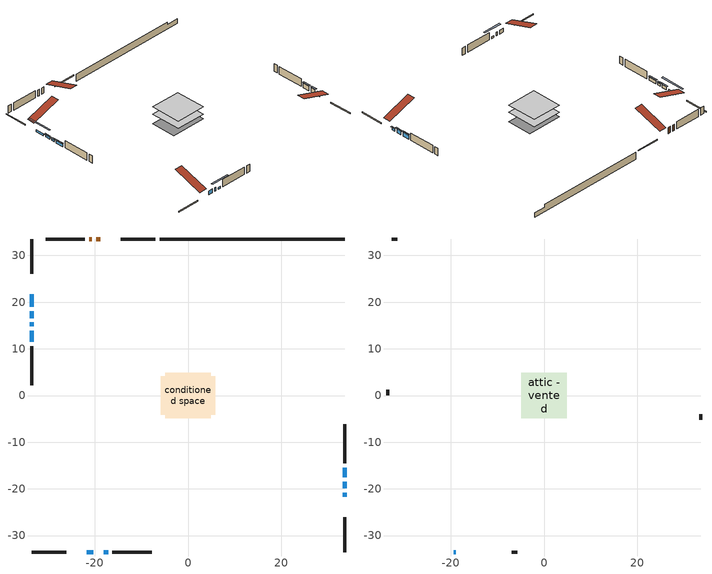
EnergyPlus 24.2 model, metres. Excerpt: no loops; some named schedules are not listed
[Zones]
conditioned space
 floor adiabatic (AdiabaticFloorConstruction): -4.88,-4.88 -4.88,4.88 4.88,4.88 4.88,-4.88 z1.36
 floor foundation (Slab1 construction): -5.79,-4.11 -5.79,4.11 5.79,4.11 5.79,-4.11 z-1
 wall outside (RimJoist1 construction): -7.02,33.53 -14.45,33.53 / -33.53,-33.53 -26.1,-33.53 / -33.53,33.53 -33.53,26.1 / 33.53,-33.53 33.53,-26.1 z1.36:1.66
 wall outside (AdiabaticWallConstruction 1): -18.81,33.53 -19.64,33.53 / -20.57,33.53 -21.2,33.53 z1.36:3.39
 wall outside (AdiabaticWallConstruction): -21.74,-33.53 -20.25,-33.53 z1.36:2.58; -33.53,21.74 -33.53,18.99 z1.36:1.97; -18.01,-33.53 -17.12,-33.53 z1.36:1.92; 33.53,-21.74 33.53,-20.85 / -33.53,18.07 -33.53,16.59 z1.36:2.25; 33.53,-19.92 33.53,-18.45 / 33.53,-17.52 33.53,-15.44 z1.36:2.81; -33.53,15.67 -33.53,14.85 z1.36:2.18; -33.53,13.92 -33.53,11.48 z1.36:2.33
 wall outside (Wall1 construction): -22.13,33.53 -30.51,33.53 / -16.19,-33.53 -7.81,-33.53 / -33.53,10.56 -33.53,2.17 / 33.53,-14.51 33.53,-6.12 z1.36:3.8
 wall foundation (FoundationWall1 construction): -6.09,33.53,-1 -6.09,33.53,1.36 29.57,33.53,1.36 29.57,33.53,0.49 33.53,33.53,0.49 33.53,33.53,-1
 window (WindowConstruction 6): -21.74,-33.53 -20.25,-33.53 z1.36:2.58
 window (WindowConstruction 7): -33.53,21.74 -33.53,19 z1.36:1.97
 window (WindowConstruction 8): -18.01,-33.53 -17.12,-33.53 z1.36:1.92
 window (WindowConstruction): 33.53,-21.74 33.53,-20.85 z1.36:2.25
 window (WindowConstruction 1): 33.53,-19.92 33.53,-18.45 z1.36:2.81
 window (WindowConstruction 2): 33.53,-17.52 33.53,-15.44 z1.36:2.81
 window (WindowConstruction 3): -33.53,18.07 -33.53,16.59 z1.36:2.25
 window (WindowConstruction 4): -33.53,15.67 -33.53,14.85 z1.36:2.17
 window (WindowConstruction 5): -33.53,13.92 -33.53,11.48 z1.36:2.33
 door (Door): -18.82,33.53 -19.64,33.53 z1.36:3.39
 door (Door 1): -20.57,33.53 -21.2,33.53 z1.36:3.39
 ceiling adiabatic (AdiabaticFloorConstruction): 4.88,-4.88 4.88,4.88 -4.88,4.88 -4.88,-4.88 z1.36
attic - vented
 floor to conditioned space (Floor1 construction Reversed): -4.88,-4.88 -4.88,4.88 4.88,4.88 4.88,-4.88 z3.8
 wall outside (AdiabaticWallConstruction): -19.33,-33.53 -18.94,-33.53 z1.36:2.58
 wall outside (Wall2 construction): -31.44,33.53 -32.6,33.53 / -6.88,-33.53 -5.72,-33.53 / -33.53,1.24 -33.53,0.08 / 33.53,-5.19 33.53,-4.03 z1.36:3.8
 window (WindowConstruction 9): -19.32,-33.53 -18.94,-33.53 z1.36:2.58
 roof outside (Roof1 construction): -17.89,33.53,3.8 -17.89,24.02,6.97 -15.38,24.02,6.97 -15.38,33.53,3.8; -22.67,-33.53,3.8 -22.67,-24.02,6.97 -25.17,-24.02,6.97 -25.17,-33.53,3.8; -33.53,22.67,3.8 -24.02,22.67,6.97 -24.02,25.17,6.97 -33.53,25.17,3.8; 33.53,-22.67,3.8 24.02,-22.67,6.97 24.02,-25.17,6.97 33.53,-25.17,3.8
shading: -33.53,16.37 -33.53,24.36 -33.94,24.36 -33.94,16.37 z4.59; -14.5,-33.53 -20.63,-33.53 -20.63,-33.94 -14.5,-33.94 z4.54; 33.53,-20.65 33.53,-21.94 33.94,-21.94 33.94,-20.65 z2.45; 33.53,-18.25 33.53,-20.12 33.94,-20.12 33.94,-18.25 z3.01; 33.53,-15.24 33.53,-17.72 33.94,-17.72 33.94,-15.24 z3.01; -33.53,16.39 -33.53,18.27 -33.94,18.27 -33.94,16.39 z2.45; -33.53,14.65 -33.53,15.87 -33.94,15.87 -33.94,14.65 z2.38; -33.53,11.28 -33.53,14.12 -33.94,14.12 -33.94,11.28 z2.53
[Building]
Building 1: Terrain=Suburbs
[Site:Location]
Quebec Intl AP_QC: Latitude {deg}=46.8; Longitude {deg}=-71.38; Time Zone {hr}=-5; Elevation {m}=74; Keep Site Location Information=Yes
[Site:GroundTemperature:Shallow]
0.0108218, -2.24938, -2.43038, -1.3578, 2.94801, 7.23376, 10.9493, 13.303, 13.5029, 11.5886, 7.96783, 3.81355
[Site:WaterMainsTemperature]
Calculation Method=Schedule; Temperature Schedule=mains temperature schedule
[Material] Roughness=Rough; Thermal Absorptance=0.9
Name | Thickness {m} | Conductivity {W/m-K} | Density {kg/m3} | Specific Heat {J/kg-K} | Solar Absorptance | Visible Absorptance
asphalt or fiberglass shingles | 0.00635 | 0.162714 | 1121.4 | 1465.45 | 0.4 | 0.4
ceiling loosefill ins | 0.0846667 | 0.0480833 | 16.02 | 1046.75 | 0.7 | 0.7
ceiling stud and cavity | 0.1397 | 0.0953572 | 65.682 | 1177.47 | 0.7 | 0.7
concrete 4.0 in. | 0.1016 | 1.803125 | 2242.8 | 837.4 | 0.7 | 0.7
concrete 8.0 in. | 0.2032 | 1.803125 | 2242.8 | 837.4 | 0.7 | 0.7
door material | 0.04445 | 0.188738 | 512.64 | 1214.23 | 0.7 | 0.7
door material 1 | 0.04445 | 0.0451087 | 512.64 | 1214.23 | 0.7 | 0.7
exterior vertical ins | 0.0363136 | 0.029427 | 32.04 | 1214.23 | 0.7 | 0.7
floor covering | 0.0127 | 0.0433444 | 54.468 | 1339.84 | 0.6 | 0.6
floor rigid ins; wall rigid ins 1 | 0.512978 | 0.029427 | 32.04 | 1214.23 | 0.7 | 0.7
floor stud and cavity | 0.1397 | 1.75129 | 37.0049 | 1207.88 | 0.7 | 0.7
furniture material conditioned space 1 | 0.1524 | 0.115458 | 640.8 | 1214.23 | 0.6 | 0.6
gypsum board | 0.0127 | 0.160291 | 801 | 837.4 | 0.6 | 0.6
gypsum board 1 | 0.0127 | 0.160291 | 801 | 837.4 | 0.7 | 0.7
osb sheathing 0.5 in. | 0.0127 | 0.115458 | 512.64 | 1214.23 | 0.7 | 0.7
osb sheathing 0.75 in. | 0.01905 | 0.115458 | 512.64 | 1214.23 | 0.7 | 0.7
osb sheathing 2.0 in. | 0.0508 | 0.115458 | 512.64 | 1214.23 | 0.7 | 0.7
rim joist rigid ins; wall rigid ins | 0.051816 | 0.029427 | 32.04 | 1214.23 | 0.7 | 0.7
rim joist stud and cavity | 0.0508 | 0.0531719 | 125.044 | 1163.47 | 0.6 | 0.6
wall stud and cavity | 0.1397 | 0.16529 | 139.0536 | 1170.24 | 0.7 | 0.7
wall stud and cavity 1 | 0.0889 | 6.1454 | 50.32683 | 1063.81 | 0.6 | 0.6
wall stud and cavity 2 | 0.0889 | 0.380278 | 52.3479 | 1209.89 | 0.7 | 0.7
wall stud and cavity 3 | 0.0889 | 0.391764 | 83.0341 | 1211.67 | 0.7 | 0.7
wood siding | 0.0254 | 0.102417 | 544.68 | 1172.36 | 0.4 | 0.4
wood siding 1 | 0.00254 | 0.102417 | 544.68 | 1172.36 | 0.4 | 0.4
wood siding 2; wood siding 3; wood siding 4 | 0.0254 | 0.102417 | 544.68 | 1172.36 | 0.7 | 0.7
[WindowMaterial:SimpleGlazingSystem]
Name | U-Factor {W/m2-K} | Solar Heat Gain Coefficient
WindowMaterial | 1.4865 | 0.33
WindowMaterial 1 | 1.28266 | 0.38
WindowMaterial 2 | 1.24462 | 0.39
WindowMaterial 3 | 1.365559 | 0.36
WindowMaterial 4 | 1.47742 | 0.32
WindowMaterial 5 | 1.37351 | 0.35
WindowMaterial 6 | 6.69323 | 0.75
WindowMaterial 7 | 3.26258 | 0.51
WindowMaterial 8 | 3.30687 | 0.6
WindowMaterial 9 | 6.793727 | 0.72
[Construction]
AdiabaticFloorConstruction: floor stud and cavity, floor rigid ins, osb sheathing 0.75 in., floor covering
AdiabaticWallConstruction: wood siding 3, wall rigid ins 1, wall stud and cavity 2, gypsum board
AdiabaticWallConstruction 1: wood siding 4, wall rigid ins 1, wall stud and cavity 2, gypsum board
Door: door material
Door 1: door material 1
Floor1 construction Reversed: gypsum board, ceiling stud and cavity, ceiling loosefill ins
FoundationWall1 construction: concrete 8.0 in., gypsum board 1
furniture construction conditioned space 1: furniture material conditioned space 1
PartitionWallConstruction: gypsum board, wall stud and cavity 3, gypsum board
RimJoist1 construction: wood siding 2, rim joist rigid ins, osb sheathing 2.0 in., rim joist stud and cavity
Roof1 construction: asphalt or fiberglass shingles
Slab1 construction: concrete 4.0 in.
Wall1 construction: wood siding, wall rigid ins, osb sheathing 0.5 in., wall stud and cavity, gypsum board
Wall2 construction: wood siding 1, wall stud and cavity 1
WindowConstruction: WindowMaterial
WindowConstruction 1: WindowMaterial 1
WindowConstruction 2: WindowMaterial 2
WindowConstruction 3: WindowMaterial 3
WindowConstruction 4: WindowMaterial 4
WindowConstruction 5: WindowMaterial 5
WindowConstruction 6: WindowMaterial 6
WindowConstruction 7: WindowMaterial 7
WindowConstruction 8: WindowMaterial 8
WindowConstruction 9: WindowMaterial 9
[Zone] Multiplier=1; Part of Total Floor Area=Yes
Name | Volume {m3}
attic - vented | 49.0484
conditioned space | 477.2
[Space]
Name | Zone | Volume {m3}
attic - vented 1 | attic - vented | 49.0484
conditioned space 1 | conditioned space | 477.2
[ZoneInfiltration:EffectiveLeakageArea]
infil attic - vented 1: Zone or Space=attic - vented 1; Schedule=Always On Discrete; Effective Air Leakage Area {cm2}=3519.51; Stack Coefficient=0.000390092; Wind Coefficient=1.33445e-05
[ZoneMixing]
whole house fan mix: Zone or Space=attic - vented; Schedule=Always On Continuous; Design Flow Rate Calculation Method=Flow/Zone; Design Flow Rate {m3/s}=0; Source Zone or Space=conditioned space
[SurfaceProperty:ExposedFoundationPerimeter]
Slab1: Exposed Perimeter Calculation Method=TotalExposedPerimeter; Total Exposed Perimeter {m}=39.625
[InternalMass] Zone or ZoneList=conditioned space; Space or SpaceList=conditioned space 1
Name | Construction | Surface Area {m2}
furniture mass conditioned space 1 | furniture construction conditioned space 1 | 76.248
partition wall mass | PartitionWallConstruction | 190.62
[Lights]
interior lighting: Zone or ZoneList or Space or SpaceList=conditioned space 1; Schedule=interior lighting schedule; Design Level Calculation Method=LightingLevel; Lighting Level {W}=343.2; Return Air Fraction=0; Fraction Radiant=0.6; Fraction Visible=0.2; Fraction Replaceable=1
[People]
occupants: Zone or ZoneList or Space or SpaceList=conditioned space 1; Number of People Schedule=occupants schedule; Number of People Calculation Method=People; Number of People=3; Fraction Radiant=0.314171; Sensible Heat Fraction=0.56303; Activity Level Schedule=occupants activity schedule; Carbon Dioxide Generation Rate {m3/s-W}=0; Enable ASHRAE 55 Comfort Warnings=No; Mean Radiant Temperature Calculation Type=EnclosureAveraged
[ElectricEquipment] Zone or ZoneList or Space or SpaceList=conditioned space 1; Design Level Calculation Method=EquipmentLevel
Name | Schedule | Design Level {W} | Fraction Latent | Fraction Radiant | Fraction Lost
clothes dryer | clothes dryer schedule | 140.772 | 0.015 | 0.081 | 0.85
clothes washer | clothes washer schedule | 32.1985 | 0.03 | 0.162 | 0.7
cooking range | cooking range schedule | 215.147 | 0.08 | 0.432 | 0.2
dishwasher | dishwasher schedule | 66.8632 | 0.3 | 0.18 | 0.4
fridge | fridge schedule | 72.9452 | 0 | 0.6 | 0
mech vent bath fan 0 | mech vent bath fan 0 schedule | 50.2 | 0 | 0 | 1
mech vent house fan | mech vent house fan schedule | 19.9167 | 0 | 0 | 0.5
mech vent house fan cfis | mech vent house fan cfis schedule | 0 | 0 | 0 | 0
mech vent range fan 0 | mech vent range fan 0 schedule | 57 | 0 | 0 | 1
misc plug loads | misc plug loads schedule | 494.7 | 0.045 | 0.513 | 0.1
whole house fan | Always On Discrete | 0 | 0 | 0 | 1
[OtherEquipment] Zone or ZoneList or Space or SpaceList=conditioned space 1; Design Level Calculation Method=EquipmentLevel
Name | Fuel Type | Schedule | Design Level {W} | Fraction Latent | Fraction Radiant | Fraction Lost
clothes dryer 1 | Electricity | clothes dryer schedule | 0 | 0.015 | 0.081 | 0.85
cooking range 1 | Electricity | cooking range schedule | 0 | 0.08 | 0.432 | 0.2
general water use latent | None | general water use schedule | 62.594 | 1 | 0 | 0
general water use sensible | None | general water use schedule | -61.6891 | 0 | 0.6 | 0
mech vent house fan latent load | None | Always On Discrete | 0 | 1 | 0 | 0
mech vent house fan sensible load | None | Always On Discrete | 0 | 0 | 0 | 0
water heater energy adjustment1 | Electricity | Always On Discrete | 0.01 | 0 | 0 | 1
[ZoneInfiltration:DesignFlowRate] Zone or ZoneList or Space or SpaceList=conditioned space 1; Schedule=Always On Discrete; Design Flow Rate Calculation Method=Flow/Zone; Design Flow Rate {m3/s}=0
infil flow; natural vent flow; whole house fan flow
[AvailabilityManager:Scheduled]
air source heat pump airloop Availability Manager: Schedule=Always On Discrete
[Foundation:Kiva]
Foundation Kiva 1: Initial Indoor Air Temperature {C}=18; Wall Height Above Grade {m}=1.36002; Wall Depth Below Slab {m}=0.2032; Custom Block Material Name 1=exterior vertical ins; Custom Block Depth 1 {m}=2.36001; Custom Block X Position 1 {m}=0.2159; Custom Block Z Position 1 {m}=0
[Foundation:Kiva:Settings]
Soil Conductivity {W/m-K}=0.849921; Soil Density {kg/m3}=1842.3; Soil Specific Heat {J/kg-K}=418.7; Ground Solar Absorptivity=0.9; Ground Thermal Absorptivity=0.9; Ground Surface Roughness {m}=0.03; Far-Field Width {m}=40; Deep-Ground Boundary Condition=ZeroFlux; Deep-Ground Depth {m}=40; Minimum Cell Dimension {m}=0.2; Maximum Cell Growth Coefficient=3; Simulation Timestep=Timestep
[Exterior:Lights]
exterior lighting: Schedule=exterior lighting schedule; Design Level {W}=75.6
[EnergyManagementSystem:GlobalVariable]
air_source_heat_pump_airloop_Fan_RTF
infil_program_Qfan
infil_program_Qinf
natural_vent_program_Qnv
natural_vent_program_Qwhf
[EnergyManagementSystem:Sensor]
Name | Output:Variable or Output:Meter Index Key | Output:Variable or Output:Meter
airflow_gain | infil flow | Infiltration Sensible Heat Gain Energy
airflow_gain_1 | natural vent flow | Infiltration Sensible Heat Gain Energy
airflow_gain_2 | whole house fan flow | Infiltration Sensible Heat Gain Energy
airflow_loss | infil flow | Infiltration Sensible Heat Loss Energy
airflow_loss_1 | natural vent flow | Infiltration Sensible Heat Loss Energy
airflow_loss_2 | whole house fan flow | Infiltration Sensible Heat Loss Energy
clg_load_cond |  | Cooling:EnergyTransfer:Zone:CONDITIONED SPACE
clg_sp_s; clg_sp_s_1 | cooling setpoint | Schedule Value
clothes_dryer_exhaust_0_sch_s | clothes dryer exhaust 0 schedule | Schedule Value
cool_season | cooling season schedule | Schedule Value
htg_load_cond |  | Heating:EnergyTransfer:Zone:CONDITIONED SPACE
htg_sp_s; htg_sp_s_1 | heating setpoint | Schedule Value
ig_ee_conv | clothes dryer | Electric Equipment Convective Heating Energy
ig_ee_conv_2 | cooking range | Electric Equipment Convective Heating Energy
ig_ee_conv_4 | fridge | Electric Equipment Convective Heating Energy
ig_ee_conv_5 | misc plug loads | Electric Equipment Convective Heating Energy
ig_ee_conv_6 | whole house fan | Electric Equipment Convective Heating Energy
ig_ee_rad | clothes dryer | Electric Equipment Radiant Heating Energy
ig_ee_rad_2 | cooking range | Electric Equipment Radiant Heating Energy
ig_ee_rad_4 | fridge | Electric Equipment Radiant Heating Energy
ig_ee_rad_5 | misc plug loads | Electric Equipment Radiant Heating Energy
ig_ee_rad_6 | whole house fan | Electric Equipment Radiant Heating Energy
ig_lgt_conv | interior lighting | Lights Convective Heating Energy
ig_lgt_rad | interior lighting | Lights Radiant Heating Energy
ig_lgt_vis | interior lighting | Lights Visible Radiation Heating Energy
ig_oe_conv | clothes dryer 1 | Other Equipment Convective Heating Energy
ig_oe_conv_1 | cooking range 1 | Other Equipment Convective Heating Energy
ig_oe_conv_2 | general water use latent | Other Equipment Convective Heating Energy
ig_oe_conv_3 | general water use sensible | Other Equipment Convective Heating Energy
ig_oe_conv_4 | water heater energy adjustment1 | Other Equipment Convective Heating Energy
ig_oe_rad | clothes dryer 1 | Other Equipment Radiant Heating Energy
ig_oe_rad_1 | cooking range 1 | Other Equipment Radiant Heating Energy
ig_oe_rad_2 | general water use latent | Other Equipment Radiant Heating Energy
ig_oe_rad_3 | general water use sensible | Other Equipment Radiant Heating Energy
ig_oe_rad_4 | water heater energy adjustment1 | Other Equipment Radiant Heating Energy
ig_ppl_conv | occupants | People Convective Heating Energy
ig_ppl_rad | occupants | People Radiant Heating Energy
im_conv | furniture mass conditioned space 1 | Surface Inside Face Convection Heat Gain Energy
im_conv_1 | partition wall mass | Surface Inside Face Convection Heat Gain Energy
im_ig | furniture mass conditioned space 1 | Surface Inside Face Internal Gains Radiation Heat Gain Energy
im_ig_1 | partition wall mass | Surface Inside Face Internal Gains Radiation Heat Gain Energy
im_lgt | furniture mass conditioned space 1 | Surface Inside Face Lights Radiation Heat Gain Energy
im_lgt_1 | partition wall mass | Surface Inside Face Lights Radiation Heat Gain Energy
im_sol | furniture mass conditioned space 1 | Surface Inside Face Solar Radiation Heat Gain Energy
im_sol_1 | partition wall mass | Surface Inside Face Solar Radiation Heat Gain Energy
im_surf | furniture mass conditioned space 1 | Surface Inside Face Net Surface Thermal Radiation Heat Gain Energy
im_surf_1 | partition wall mass | Surface Inside Face Net Surface Thermal Radiation Heat Gain Energy
mech_vent_bath_fan_0_sch_s | mech vent bath fan 0 schedule | Schedule Value
mech_vent_range_fan_0_sch_s | mech vent range fan 0 schedule | Schedule Value
mv_conv | mech vent bath fan 0 | Electric Equipment Convective Heating Energy
mv_conv_1 | mech vent house fan | Electric Equipment Convective Heating Energy
mv_conv_2 | mech vent house fan cfis | Electric Equipment Convective Heating Energy
mv_conv_3 | mech vent range fan 0 | Electric Equipment Convective Heating Energy
mv_conv_4 | mech vent house fan latent load | Other Equipment Convective Heating Energy
mv_conv_5 | mech vent house fan sensible load | Other Equipment Convective Heating Energy
mv_rad | mech vent bath fan 0 | Electric Equipment Radiant Heating Energy
mv_rad_1 | mech vent house fan | Electric Equipment Radiant Heating Energy
mv_rad_2 | mech vent house fan cfis | Electric Equipment Radiant Heating Energy
mv_rad_3 | mech vent range fan 0 | Electric Equipment Radiant Heating Energy
mv_rad_4 | mech vent house fan latent load | Other Equipment Radiant Heating Energy
mv_rad_5 | mech vent house fan sensible load | Other Equipment Radiant Heating Energy
natural_vent_s | natural vent schedule | Schedule Value
out_pb_s |  | Site Outdoor Air Barometric Pressure
out_wt_s |  | Site Outdoor Air Humidity Ratio
site_vw_s |  | Site Wind Speed
ss_back_out | Window1 | Surface Window Shortwave from Zone Back Out Window Heat Transfer Rate
ss_back_out_1 | Window11 | Surface Window Shortwave from Zone Back Out Window Heat Transfer Rate
ss_back_out_2 | Window14 | Surface Window Shortwave from Zone Back Out Window Heat Transfer Rate
ss_back_out_3 | Window3 | Surface Window Shortwave from Zone Back Out Window Heat Transfer Rate
ss_back_out_4 | Window4 | Surface Window Shortwave from Zone Back Out Window Heat Transfer Rate
ss_back_out_5 | Window5 | Surface Window Shortwave from Zone Back Out Window Heat Transfer Rate
ss_back_out_6 | Window6 | Surface Window Shortwave from Zone Back Out Window Heat Transfer Rate
ss_back_out_7 | Window7 | Surface Window Shortwave from Zone Back Out Window Heat Transfer Rate
ss_back_out_8 | Window8 | Surface Window Shortwave from Zone Back Out Window Heat Transfer Rate
ss_conv | Door1 | Surface Inside Face Convection Heat Gain Energy
ss_conv_1 | Door3 | Surface Inside Face Convection Heat Gain Energy
ss_conv_10 | Window8 | Surface Inside Face Convection Heat Gain Energy
ss_conv_2 | Window1 | Surface Inside Face Convection Heat Gain Energy
ss_conv_3 | Window11 | Surface Inside Face Convection Heat Gain Energy
ss_conv_4 | Window14 | Surface Inside Face Convection Heat Gain Energy
ss_conv_5 | Window3 | Surface Inside Face Convection Heat Gain Energy
ss_conv_6 | Window4 | Surface Inside Face Convection Heat Gain Energy
ss_conv_7 | Window5 | Surface Inside Face Convection Heat Gain Energy
ss_conv_8 | Window6 | Surface Inside Face Convection Heat Gain Energy
ss_conv_9 | Window7 | Surface Inside Face Convection Heat Gain Energy
ss_ig | Door1 | Surface Inside Face Internal Gains Radiation Heat Gain Energy
ss_ig_1 | Door3 | Surface Inside Face Internal Gains Radiation Heat Gain Energy
ss_ig_10 | Window8 | Surface Inside Face Internal Gains Radiation Heat Gain Energy
ss_ig_2 | Window1 | Surface Inside Face Internal Gains Radiation Heat Gain Energy
ss_ig_3 | Window11 | Surface Inside Face Internal Gains Radiation Heat Gain Energy
ss_ig_4 | Window14 | Surface Inside Face Internal Gains Radiation Heat Gain Energy
ss_ig_5 | Window3 | Surface Inside Face Internal Gains Radiation Heat Gain Energy
ss_ig_6 | Window4 | Surface Inside Face Internal Gains Radiation Heat Gain Energy
ss_ig_7 | Window5 | Surface Inside Face Internal Gains Radiation Heat Gain Energy
ss_ig_8 | Window6 | Surface Inside Face Internal Gains Radiation Heat Gain Energy
ss_ig_9 | Window7 | Surface Inside Face Internal Gains Radiation Heat Gain Energy
ss_lgt | Door1 | Surface Inside Face Lights Radiation Heat Gain Energy
ss_lgt_1 | Door3 | Surface Inside Face Lights Radiation Heat Gain Energy
ss_sol | Door1 | Surface Inside Face Solar Radiation Heat Gain Energy
ss_sol_1 | Door3 | Surface Inside Face Solar Radiation Heat Gain Energy
ss_surf | Door1 | Surface Inside Face Net Surface Thermal Radiation Heat Gain Energy
ss_surf_1 | Door3 | Surface Inside Face Net Surface Thermal Radiation Heat Gain Energy
ss_surf_10 | Window8 | Surface Inside Face Net Surface Thermal Radiation Heat Gain Energy
ss_surf_2 | Window1 | Surface Inside Face Net Surface Thermal Radiation Heat Gain Energy
ss_surf_3 | Window11 | Surface Inside Face Net Surface Thermal Radiation Heat Gain Energy
ss_surf_4 | Window14 | Surface Inside Face Net Surface Thermal Radiation Heat Gain Energy
ss_surf_5 | Window3 | Surface Inside Face Net Surface Thermal Radiation Heat Gain Energy
ss_surf_6 | Window4 | Surface Inside Face Net Surface Thermal Radiation Heat Gain Energy
ss_surf_7 | Window5 | Surface Inside Face Net Surface Thermal Radiation Heat Gain Energy
ss_surf_8 | Window6 | Surface Inside Face Net Surface Thermal Radiation Heat Gain Energy
ss_surf_9 | Window7 | Surface Inside Face Net Surface Thermal Radiation Heat Gain Energy
ss_trans_in | Window1 | Surface Window Transmitted Solar Radiation Rate
ss_trans_in_1 | Window11 | Surface Window Transmitted Solar Radiation Rate
ss_trans_in_2 | Window14 | Surface Window Transmitted Solar Radiation Rate
ss_trans_in_3 | Window3 | Surface Window Transmitted Solar Radiation Rate
ss_trans_in_4 | Window4 | Surface Window Transmitted Solar Radiation Rate
ss_trans_in_5 | Window5 | Surface Window Transmitted Solar Radiation Rate
ss_trans_in_6 | Window6 | Surface Window Transmitted Solar Radiation Rate
ss_trans_in_7 | Window7 | Surface Window Transmitted Solar Radiation Rate
ss_trans_in_8 | Window8 | Surface Window Transmitted Solar Radiation Rate
ss_trans_out | Window1 | Surface Inside Face Initial Transmitted Diffuse Transmitted Out Window Solar Radiation Rate
ss_trans_out_1 | Window11 | Surface Inside Face Initial Transmitted Diffuse Transmitted Out Window Solar Radiation Rate
ss_trans_out_2 | Window14 | Surface Inside Face Initial Transmitted Diffuse Transmitted Out Window Solar Radiation Rate
ss_trans_out_3 | Window3 | Surface Inside Face Initial Transmitted Diffuse Transmitted Out Window Solar Radiation Rate
ss_trans_out_4 | Window4 | Surface Inside Face Initial Transmitted Diffuse Transmitted Out Window Solar Radiation Rate
ss_trans_out_5 | Window5 | Surface Inside Face Initial Transmitted Diffuse Transmitted Out Window Solar Radiation Rate
ss_trans_out_6 | Window6 | Surface Inside Face Initial Transmitted Diffuse Transmitted Out Window Solar Radiation Rate
ss_trans_out_7 | Window7 | Surface Inside Face Initial Transmitted Diffuse Transmitted Out Window Solar Radiation Rate
ss_trans_out_8 | Window8 | Surface Inside Face Initial Transmitted Diffuse Transmitted Out Window Solar Radiation Rate
s_conv | Floor1 | Surface Inside Face Convection Heat Gain Energy
s_conv_1 | FoundationWall1 | Surface Inside Face Convection Heat Gain Energy
s_conv_10 | Wall1:180 | Surface Inside Face Convection Heat Gain Energy
s_conv_11 | Wall1:270 | Surface Inside Face Convection Heat Gain Energy
s_conv_12 | Wall1:90 | Surface Inside Face Convection Heat Gain Energy
s_conv_2 | inferred conditioned ceiling | Surface Inside Face Convection Heat Gain Energy
s_conv_3 | inferred conditioned floor | Surface Inside Face Convection Heat Gain Energy
s_conv_4 | RimJoist1:0 | Surface Inside Face Convection Heat Gain Energy
s_conv_5 | RimJoist1:180 | Surface Inside Face Convection Heat Gain Energy
s_conv_6 | RimJoist1:270 | Surface Inside Face Convection Heat Gain Energy
s_conv_7 | RimJoist1:90 | Surface Inside Face Convection Heat Gain Energy
s_conv_8 | Slab1 | Surface Inside Face Convection Heat Gain Energy
s_conv_9 | Wall1:0 | Surface Inside Face Convection Heat Gain Energy
s_ig | Floor1 | Surface Inside Face Internal Gains Radiation Heat Gain Energy
s_ig_1 | FoundationWall1 | Surface Inside Face Internal Gains Radiation Heat Gain Energy
s_ig_10 | Wall1:180 | Surface Inside Face Internal Gains Radiation Heat Gain Energy
s_ig_11 | Wall1:270 | Surface Inside Face Internal Gains Radiation Heat Gain Energy
s_ig_12 | Wall1:90 | Surface Inside Face Internal Gains Radiation Heat Gain Energy
s_ig_2 | inferred conditioned ceiling | Surface Inside Face Internal Gains Radiation Heat Gain Energy
s_ig_3 | inferred conditioned floor | Surface Inside Face Internal Gains Radiation Heat Gain Energy
s_ig_4 | RimJoist1:0 | Surface Inside Face Internal Gains Radiation Heat Gain Energy
s_ig_5 | RimJoist1:180 | Surface Inside Face Internal Gains Radiation Heat Gain Energy
s_ig_6 | RimJoist1:270 | Surface Inside Face Internal Gains Radiation Heat Gain Energy
s_ig_7 | RimJoist1:90 | Surface Inside Face Internal Gains Radiation Heat Gain Energy
s_ig_8 | Slab1 | Surface Inside Face Internal Gains Radiation Heat Gain Energy
s_ig_9 | Wall1:0 | Surface Inside Face Internal Gains Radiation Heat Gain Energy
s_lgt | Floor1 | Surface Inside Face Lights Radiation Heat Gain Energy
s_lgt_1 | FoundationWall1 | Surface Inside Face Lights Radiation Heat Gain Energy
s_lgt_10 | Wall1:180 | Surface Inside Face Lights Radiation Heat Gain Energy
s_lgt_11 | Wall1:270 | Surface Inside Face Lights Radiation Heat Gain Energy
s_lgt_12 | Wall1:90 | Surface Inside Face Lights Radiation Heat Gain Energy
